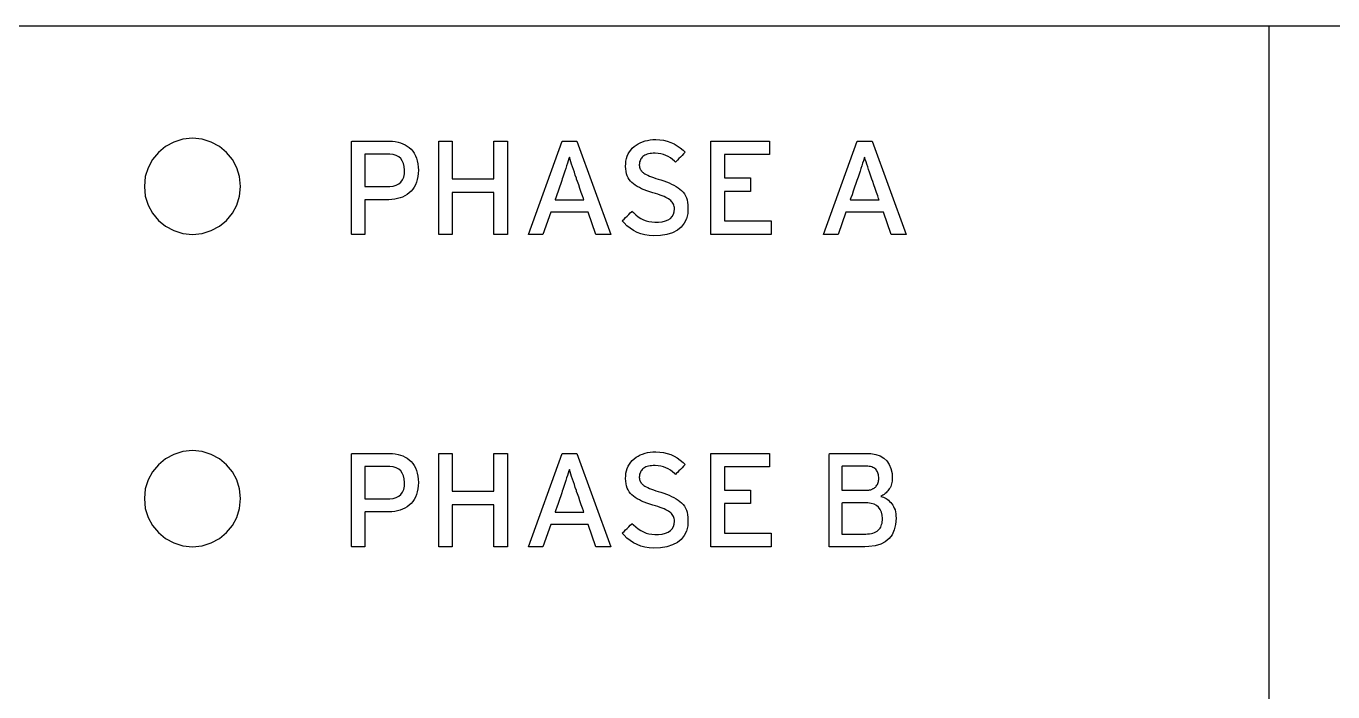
# Model space of a CAD drawing. Extents: x 1 to 47.7, y 0.2 to 33.3.
# Drawn here: x 22.954 to 24.313, y 10.676 to 11.369 of the extents above; entities that cross this region are included whole.
import ezdxf

# ---------------------------------------------------------------- set-up
doc = ezdxf.new("R2010")
doc.units = 0
doc.header["$MEASUREMENT"] = 0
doc.layers.add('4_0_____DWG', color=7, linetype='CONTINUOUS')

msp = doc.modelspace()

# ---------------------------------------------------------------- linework, layer by layer
at = {"layer": '4_0_____DWG'}
for points in [[(25.3529, 11.3685), (21.577, 11.3685)], [(24.247, 11.3685), (24.247, 8.656)], [(23.4409, 11.1517), (23.4409, 11.1953), (23.3976, 11.1953), (23.3976, 11.1517), (23.3835, 11.1517), (23.3835, 11.2489), (23.3976, 11.2489), (23.3976, 11.2096), (23.4409, 11.2096), (23.4409, 11.2489), (23.455, 11.2489), (23.455, 11.1517), (23.4409, 11.1517)], [(23.5471, 11.1517), (23.539, 11.1748), (23.5, 11.1748), (23.492, 11.1517), (23.4768, 11.1517), (23.5118, 11.2489), (23.5273, 11.2489), (23.5627, 11.1517), (23.5471, 11.1517)], [(23.6667, 11.1517), (23.6667, 11.2489), (23.7274, 11.2489), (23.7274, 11.2348), (23.6808, 11.2348), (23.6808, 11.2107), (23.7079, 11.2107), (23.7079, 11.1965), (23.6808, 11.1965), (23.6808, 11.1658), (23.7294, 11.1658), (23.7294, 11.1517), (23.6667, 11.1517)], [(23.8541, 11.1517), (23.846, 11.1748), (23.807, 11.1748), (23.799, 11.1517), (23.7838, 11.1517), (23.8188, 11.2489), (23.8343, 11.2489), (23.8697, 11.1517), (23.8541, 11.1517)], [(23.4409, 10.8267), (23.4409, 10.8703), (23.3976, 10.8703), (23.3976, 10.8267), (23.3835, 10.8267), (23.3835, 10.9239), (23.3976, 10.9239), (23.3976, 10.8846), (23.4409, 10.8846), (23.4409, 10.9239), (23.455, 10.9239), (23.455, 10.8267), (23.4409, 10.8267)], [(23.5471, 10.8267), (23.539, 10.8498), (23.5, 10.8498), (23.492, 10.8267), (23.4768, 10.8267), (23.5118, 10.9239), (23.5273, 10.9239), (23.5627, 10.8267), (23.5471, 10.8267)], [(23.6667, 10.8267), (23.6667, 10.9239), (23.7274, 10.9239), (23.7274, 10.9098), (23.6808, 10.9098), (23.6808, 10.8857), (23.7079, 10.8857), (23.7079, 10.8716), (23.6808, 10.8716), (23.6808, 10.8408), (23.7294, 10.8408), (23.7294, 10.8267), (23.6667, 10.8267)]]:
    msp.add_lwpolyline(points, dxfattribs=at)
for points in [[(23.1274, 11.1518), (23.1375, 11.1528), (23.1469, 11.1557), (23.1554, 11.1603), (23.1628, 11.1664), (23.1689, 11.1738), (23.1735, 11.1823), (23.1764, 11.1917), (23.1774, 11.2018), (23.1764, 11.2119), (23.1735, 11.2212), (23.1689, 11.2297), (23.1628, 11.2371), (23.1554, 11.2432), (23.1469, 11.2478), (23.1375, 11.2508), (23.1274, 11.2518), (23.1173, 11.2508), (23.1079, 11.2478), (23.0994, 11.2432), (23.092, 11.2371), (23.086, 11.2297), (23.0813, 11.2212), (23.0784, 11.2119), (23.0774, 11.2018), (23.0784, 11.1917), (23.0813, 11.1823), (23.086, 11.1738), (23.092, 11.1664), (23.0994, 11.1603), (23.1079, 11.1557), (23.1173, 11.1528)], [(23.3624, 11.2185), (23.3623, 11.2151), (23.3619, 11.2119), (23.3613, 11.2089), (23.3605, 11.2061), (23.3594, 11.2034), (23.3581, 11.201), (23.3565, 11.1988), (23.3548, 11.1968), (23.3528, 11.1949), (23.3507, 11.1933), (23.3484, 11.1919), (23.346, 11.1907), (23.3434, 11.1897), (23.3407, 11.189), (23.3378, 11.1884), (23.3348, 11.1881), (23.3316, 11.1879), (23.3305, 11.1879), (23.3282, 11.1879), (23.3247, 11.1879), (23.3206, 11.1879), (23.3163, 11.1879), (23.3123, 11.1879), (23.3091, 11.1879), (23.307, 11.1879), (23.3066, 11.1878), (23.3066, 11.1856), (23.3066, 11.1813), (23.3066, 11.1757), (23.3066, 11.1695), (23.3066, 11.1633), (23.3066, 11.1578), (23.3066, 11.1537), (23.3066, 11.1518), (23.3063, 11.1517), (23.3051, 11.1517), (23.3032, 11.1517), (23.3009, 11.1517), (23.2985, 11.1517), (23.2962, 11.1517), (23.2943, 11.1517), (23.2931, 11.1517), (23.2928, 11.1519), (23.2928, 11.1571), (23.2928, 11.168), (23.2928, 11.1827), (23.2928, 11.1994), (23.2928, 11.2161), (23.2928, 11.2312), (23.2928, 11.2426), (23.2928, 11.2485), (23.2935, 11.2489), (23.2967, 11.2489), (23.3019, 11.2489), (23.3083, 11.2489), (23.3152, 11.2489), (23.3217, 11.2489), (23.3273, 11.2489), (23.331, 11.2489), (23.3325, 11.2489), (23.3355, 11.2488), (23.3384, 11.2484), (23.3412, 11.2479), (23.3438, 11.2472), (23.3463, 11.2462), (23.3487, 11.2451), (23.3509, 11.2437), (23.3529, 11.2422), (23.3549, 11.2404), (23.3566, 11.2384), (23.3581, 11.2362), (23.3594, 11.2337), (23.3605, 11.2311), (23.3613, 11.2283), (23.3619, 11.2252), (23.3623, 11.2219)], [(23.6428, 11.1796), (23.6425, 11.1735), (23.6411, 11.1681), (23.6389, 11.1634), (23.6358, 11.1594), (23.6318, 11.1561), (23.6268, 11.1535), (23.6209, 11.1517), (23.6141, 11.1506), (23.6071, 11.1502), (23.6024, 11.1506), (23.598, 11.1513), (23.5938, 11.1524), (23.5899, 11.1539), (23.5861, 11.1558), (23.5826, 11.1581), (23.5793, 11.1608), (23.5763, 11.1638), (23.5745, 11.1659), (23.5752, 11.1665), (23.5763, 11.1677), (23.5778, 11.1692), (23.5795, 11.1709), (23.5812, 11.1726), (23.5827, 11.1741), (23.5839, 11.1752), (23.5845, 11.1759), (23.586, 11.1745), (23.5884, 11.1722), (23.591, 11.1702), (23.5936, 11.1685), (23.5964, 11.1671), (23.5992, 11.166), (23.6022, 11.1652), (23.6052, 11.1647), (23.6083, 11.1644), (23.6123, 11.1645), (23.6161, 11.165), (23.6194, 11.1658), (23.6222, 11.167), (23.6245, 11.1685), (23.6263, 11.1705), (23.6276, 11.1728), (23.6283, 11.1754), (23.6286, 11.1784), (23.6286, 11.1798), (23.6284, 11.1809), (23.6281, 11.1821), (23.6277, 11.1832), (23.6272, 11.1842), (23.6265, 11.1852), (23.6258, 11.1861), (23.6249, 11.187), (23.6239, 11.1879), (23.6226, 11.1887), (23.6212, 11.1895), (23.6197, 11.1903), (23.6179, 11.1911), (23.616, 11.1919), (23.6139, 11.1927), (23.6116, 11.1935), (23.6091, 11.1942), (23.6062, 11.195), (23.603, 11.196), (23.6, 11.1971), (23.5972, 11.1981), (23.5946, 11.1993), (23.5922, 11.2005), (23.5899, 11.2017), (23.5879, 11.203), (23.5861, 11.2043), (23.5844, 11.2057), (23.5829, 11.2072), (23.5816, 11.2089), (23.5805, 11.2107), (23.5796, 11.2128), (23.5789, 11.2149), (23.5784, 11.2173), (23.5781, 11.2199), (23.5779, 11.2226), (23.578, 11.2254), (23.5783, 11.2281), (23.5788, 11.2307), (23.5796, 11.2332), (23.5806, 11.2355), (23.5818, 11.2376), (23.5832, 11.2396), (23.5849, 11.2415), (23.5868, 11.2433), (23.5888, 11.2448), (23.591, 11.2461), (23.5932, 11.2472), (23.5956, 11.2482), (23.5981, 11.249), (23.6007, 11.2496), (23.6034, 11.2501), (23.6063, 11.2504), (23.6094, 11.2505), (23.6135, 11.2502), (23.6175, 11.2497), (23.6213, 11.2488), (23.6249, 11.2475), (23.6284, 11.246), (23.6317, 11.2441), (23.6348, 11.2419), (23.6378, 11.2393), (23.6397, 11.2372), (23.6392, 11.2367), (23.6381, 11.2355), (23.6366, 11.234), (23.635, 11.2323), (23.6333, 11.2306), (23.6318, 11.229), (23.6306, 11.2277), (23.6299, 11.227), (23.6288, 11.2279), (23.6268, 11.2298), (23.6246, 11.2314), (23.6223, 11.2328), (23.6199, 11.234), (23.6173, 11.2349), (23.6146, 11.2356), (23.6118, 11.236), (23.6088, 11.2362), (23.6066, 11.2362), (23.6049, 11.2361), (23.6033, 11.2359), (23.6018, 11.2356), (23.6004, 11.2352), (23.5991, 11.2347), (23.598, 11.2342), (23.5969, 11.2336), (23.596, 11.2329), (23.5952, 11.2321), (23.5945, 11.2312), (23.5938, 11.2303), (23.5933, 11.2294), (23.5929, 11.2284), (23.5925, 11.2274), (23.5923, 11.2263), (23.5922, 11.2252), (23.5921, 11.2241), (23.5921, 11.2235), (23.5922, 11.223), (23.5922, 11.2225), (23.5923, 11.222), (23.5924, 11.2215), (23.5926, 11.221), (23.5927, 11.2205), (23.5929, 11.2201), (23.5931, 11.2197), (23.5933, 11.2192), (23.5936, 11.2188), (23.5939, 11.2183), (23.5943, 11.2179), (23.5947, 11.2174), (23.5951, 11.217), (23.5956, 11.2166), (23.5961, 11.2161), (23.5968, 11.2156), (23.598, 11.2148), (23.5994, 11.214), (23.601, 11.2133), (23.6027, 11.2125), (23.6047, 11.2117), (23.6068, 11.2109), (23.6092, 11.2101), (23.6117, 11.2093), (23.6146, 11.2084), (23.6177, 11.2074), (23.6205, 11.2064), (23.6233, 11.2053), (23.6258, 11.2041), (23.6282, 11.2029), (23.6304, 11.2016), (23.6325, 11.2003), (23.6344, 11.1989), (23.6362, 11.1974), (23.6377, 11.1958), (23.639, 11.194), (23.6402, 11.192), (23.6411, 11.1899), (23.6419, 11.1876), (23.6424, 11.1851), (23.6427, 11.1824)], [(23.3481, 11.2185), (23.3477, 11.2223), (23.347, 11.2256), (23.3457, 11.2284), (23.344, 11.2308), (23.3419, 11.2326), (23.3393, 11.234), (23.3362, 11.2348), (23.3327, 11.2352), (23.3312, 11.2352), (23.3288, 11.2352), (23.3251, 11.2352), (23.3206, 11.2352), (23.3161, 11.2352), (23.3118, 11.2352), (23.3086, 11.2352), (23.3068, 11.2352), (23.3066, 11.2347), (23.3066, 11.2319), (23.3066, 11.2272), (23.3066, 11.2215), (23.3066, 11.2154), (23.3066, 11.2096), (23.3066, 11.205), (23.3066, 11.2021), (23.3068, 11.2016), (23.3086, 11.2016), (23.3118, 11.2016), (23.3161, 11.2016), (23.3206, 11.2016), (23.3251, 11.2016), (23.3288, 11.2016), (23.3312, 11.2016), (23.3327, 11.2017), (23.3363, 11.2021), (23.3394, 11.2029), (23.3421, 11.2043), (23.3442, 11.2062), (23.3459, 11.2085), (23.3471, 11.2114), (23.3478, 11.2147)], [(23.5267, 11.2102), (23.5256, 11.2134), (23.5246, 11.2164), (23.5236, 11.2194), (23.5227, 11.2222), (23.5218, 11.2249), (23.521, 11.2274), (23.5202, 11.2298), (23.5195, 11.2321), (23.5189, 11.2308), (23.5182, 11.2284), (23.5174, 11.2259), (23.5166, 11.2233), (23.5157, 11.2205), (23.5148, 11.2176), (23.5138, 11.2146), (23.5127, 11.2114), (23.5121, 11.2097), (23.5115, 11.2078), (23.5104, 11.2048), (23.5091, 11.2009), (23.5077, 11.1969), (23.5063, 11.1931), (23.5053, 11.19), (23.5046, 11.1881), (23.5047, 11.1878), (23.5068, 11.1878), (23.5107, 11.1878), (23.5157, 11.1878), (23.5211, 11.1878), (23.5264, 11.1878), (23.5308, 11.1878), (23.5337, 11.1878), (23.5345, 11.1878), (23.534, 11.1891), (23.5331, 11.1918), (23.5318, 11.1954), (23.5304, 11.1994), (23.5291, 11.2034), (23.5279, 11.2068), (23.527, 11.2093)], [(23.8337, 11.2102), (23.8326, 11.2134), (23.8316, 11.2164), (23.8306, 11.2194), (23.8297, 11.2222), (23.8288, 11.2249), (23.828, 11.2274), (23.8272, 11.2298), (23.8265, 11.2321), (23.8259, 11.2308), (23.8252, 11.2284), (23.8244, 11.2259), (23.8236, 11.2233), (23.8227, 11.2205), (23.8218, 11.2176), (23.8208, 11.2146), (23.8197, 11.2114), (23.8191, 11.2097), (23.8185, 11.2078), (23.8174, 11.2048), (23.8161, 11.2009), (23.8147, 11.1969), (23.8134, 11.1931), (23.8123, 11.19), (23.8116, 11.1881), (23.8117, 11.1878), (23.8138, 11.1878), (23.8177, 11.1878), (23.8227, 11.1878), (23.8281, 11.1878), (23.8334, 11.1878), (23.8378, 11.1878), (23.8407, 11.1878), (23.8415, 11.1878), (23.841, 11.1891), (23.8401, 11.1918), (23.8389, 11.1954), (23.8374, 11.1994), (23.8361, 11.2034), (23.8349, 11.2068), (23.834, 11.2093)], [(23.1274, 10.8268), (23.1375, 10.8278), (23.1469, 10.8307), (23.1554, 10.8353), (23.1628, 10.8414), (23.1689, 10.8488), (23.1735, 10.8573), (23.1764, 10.8667), (23.1774, 10.8768), (23.1764, 10.8869), (23.1735, 10.8963), (23.1689, 10.9047), (23.1628, 10.9121), (23.1554, 10.9182), (23.1469, 10.9229), (23.1375, 10.9258), (23.1274, 10.9268), (23.1173, 10.9258), (23.1079, 10.9229), (23.0994, 10.9182), (23.092, 10.9121), (23.086, 10.9047), (23.0813, 10.8963), (23.0784, 10.8869), (23.0774, 10.8768), (23.0784, 10.8667), (23.0813, 10.8573), (23.086, 10.8488), (23.092, 10.8414), (23.0994, 10.8353), (23.1079, 10.8307), (23.1173, 10.8278)], [(23.3624, 10.8935), (23.3623, 10.8901), (23.3619, 10.8869), (23.3613, 10.8839), (23.3605, 10.8811), (23.3594, 10.8785), (23.3581, 10.876), (23.3565, 10.8738), (23.3548, 10.8718), (23.3528, 10.87), (23.3507, 10.8683), (23.3484, 10.8669), (23.346, 10.8657), (23.3434, 10.8648), (23.3407, 10.864), (23.3378, 10.8634), (23.3348, 10.8631), (23.3316, 10.863), (23.3305, 10.863), (23.3282, 10.863), (23.3247, 10.863), (23.3206, 10.863), (23.3163, 10.863), (23.3123, 10.863), (23.3091, 10.863), (23.307, 10.863), (23.3066, 10.8628), (23.3066, 10.8606), (23.3066, 10.8563), (23.3066, 10.8507), (23.3066, 10.8445), (23.3066, 10.8383), (23.3066, 10.8328), (23.3066, 10.8287), (23.3066, 10.8268), (23.3063, 10.8267), (23.3051, 10.8267), (23.3032, 10.8267), (23.3009, 10.8267), (23.2985, 10.8267), (23.2962, 10.8267), (23.2943, 10.8267), (23.2931, 10.8267), (23.2928, 10.8269), (23.2928, 10.8321), (23.2928, 10.843), (23.2928, 10.8577), (23.2928, 10.8744), (23.2928, 10.8912), (23.2928, 10.9062), (23.2928, 10.9176), (23.2928, 10.9235), (23.2935, 10.9239), (23.2967, 10.9239), (23.3019, 10.9239), (23.3083, 10.9239), (23.3152, 10.9239), (23.3217, 10.9239), (23.3273, 10.9239), (23.331, 10.9239), (23.3325, 10.9239), (23.3355, 10.9238), (23.3384, 10.9235), (23.3412, 10.9229), (23.3438, 10.9222), (23.3463, 10.9213), (23.3487, 10.9201), (23.3509, 10.9188), (23.3529, 10.9172), (23.3549, 10.9154), (23.3566, 10.9134), (23.3581, 10.9112), (23.3594, 10.9088), (23.3605, 10.9061), (23.3613, 10.9033), (23.3619, 10.9002), (23.3623, 10.897)], [(23.6428, 10.8546), (23.6425, 10.8485), (23.6411, 10.8431), (23.6389, 10.8384), (23.6358, 10.8344), (23.6318, 10.8311), (23.6268, 10.8286), (23.6209, 10.8267), (23.6141, 10.8256), (23.6071, 10.8252), (23.6024, 10.8256), (23.598, 10.8263), (23.5938, 10.8275), (23.5899, 10.829), (23.5861, 10.8309), (23.5826, 10.8331), (23.5793, 10.8358), (23.5763, 10.8388), (23.5745, 10.8409), (23.5752, 10.8416), (23.5763, 10.8427), (23.5778, 10.8442), (23.5795, 10.8459), (23.5812, 10.8476), (23.5827, 10.8491), (23.5839, 10.8503), (23.5845, 10.8509), (23.586, 10.8495), (23.5884, 10.8473), (23.591, 10.8453), (23.5936, 10.8436), (23.5964, 10.8422), (23.5992, 10.841), (23.6022, 10.8402), (23.6052, 10.8397), (23.6083, 10.8394), (23.6123, 10.8395), (23.6161, 10.84), (23.6194, 10.8408), (23.6222, 10.842), (23.6245, 10.8436), (23.6263, 10.8455), (23.6276, 10.8478), (23.6283, 10.8504), (23.6286, 10.8534), (23.6286, 10.8548), (23.6284, 10.856), (23.6281, 10.8571), (23.6277, 10.8582), (23.6272, 10.8592), (23.6265, 10.8602), (23.6258, 10.8612), (23.6249, 10.862), (23.6239, 10.8629), (23.6226, 10.8637), (23.6212, 10.8645), (23.6197, 10.8653), (23.6179, 10.8661), (23.616, 10.8669), (23.6139, 10.8677), (23.6116, 10.8685), (23.6091, 10.8692), (23.6062, 10.8701), (23.603, 10.8711), (23.6, 10.8721), (23.5972, 10.8732), (23.5946, 10.8743), (23.5922, 10.8755), (23.5899, 10.8767), (23.5879, 10.878), (23.5861, 10.8794), (23.5844, 10.8807), (23.5829, 10.8822), (23.5816, 10.8839), (23.5805, 10.8858), (23.5796, 10.8878), (23.5789, 10.89), (23.5784, 10.8923), (23.5781, 10.8949), (23.5779, 10.8976), (23.578, 10.9004), (23.5783, 10.9032), (23.5788, 10.9057), (23.5796, 10.9082), (23.5806, 10.9105), (23.5818, 10.9126), (23.5832, 10.9147), (23.5849, 10.9165), (23.5868, 10.9183), (23.5888, 10.9198), (23.591, 10.9211), (23.5932, 10.9223), (23.5956, 10.9232), (23.5981, 10.924), (23.6007, 10.9247), (23.6034, 10.9251), (23.6063, 10.9254), (23.6094, 10.9255), (23.6135, 10.9252), (23.6175, 10.9247), (23.6213, 10.9238), (23.6249, 10.9226), (23.6284, 10.921), (23.6317, 10.9191), (23.6348, 10.9169), (23.6378, 10.9143), (23.6397, 10.9123), (23.6392, 10.9117), (23.6381, 10.9106), (23.6366, 10.909), (23.635, 10.9073), (23.6333, 10.9056), (23.6318, 10.904), (23.6306, 10.9028), (23.6299, 10.902), (23.6288, 10.9029), (23.6268, 10.9048), (23.6246, 10.9064), (23.6223, 10.9078), (23.6199, 10.909), (23.6173, 10.9099), (23.6146, 10.9106), (23.6118, 10.911), (23.6088, 10.9112), (23.6066, 10.9112), (23.6049, 10.9111), (23.6033, 10.9109), (23.6018, 10.9106), (23.6004, 10.9102), (23.5991, 10.9098), (23.598, 10.9092), (23.5969, 10.9086), (23.596, 10.9079), (23.5952, 10.9071), (23.5945, 10.9062), (23.5938, 10.9054), (23.5933, 10.9044), (23.5929, 10.9034), (23.5925, 10.9024), (23.5923, 10.9014), (23.5922, 10.9003), (23.5921, 10.8991), (23.5921, 10.8986), (23.5922, 10.898), (23.5922, 10.8975), (23.5923, 10.897), (23.5924, 10.8965), (23.5926, 10.896), (23.5927, 10.8956), (23.5929, 10.8951), (23.5931, 10.8947), (23.5933, 10.8942), (23.5936, 10.8938), (23.5939, 10.8933), (23.5943, 10.8929), (23.5947, 10.8924), (23.5951, 10.892), (23.5956, 10.8916), (23.5961, 10.8912), (23.5968, 10.8906), (23.598, 10.8898), (23.5994, 10.8891), (23.601, 10.8883), (23.6027, 10.8875), (23.6047, 10.8867), (23.6068, 10.8859), (23.6092, 10.8851), (23.6117, 10.8843), (23.6146, 10.8834), (23.6177, 10.8824), (23.6205, 10.8814), (23.6233, 10.8803), (23.6258, 10.8791), (23.6282, 10.8779), (23.6304, 10.8766), (23.6325, 10.8753), (23.6344, 10.8739), (23.6362, 10.8725), (23.6377, 10.8708), (23.639, 10.869), (23.6402, 10.867), (23.6411, 10.8649), (23.6419, 10.8626), (23.6424, 10.8601), (23.6427, 10.8575)], [(23.8592, 10.8566), (23.8587, 10.85), (23.8573, 10.8442), (23.8551, 10.8393), (23.852, 10.8352), (23.848, 10.8319), (23.8432, 10.8294), (23.8375, 10.8277), (23.831, 10.8269), (23.8267, 10.8267), (23.8242, 10.8267), (23.8196, 10.8267), (23.8137, 10.8267), (23.8072, 10.8267), (23.8009, 10.8267), (23.7953, 10.8267), (23.7913, 10.8267), (23.7896, 10.8267), (23.7896, 10.8297), (23.7896, 10.8389), (23.7896, 10.8525), (23.7896, 10.8687), (23.7896, 10.8857), (23.7896, 10.9015), (23.7896, 10.9143), (23.7896, 10.9222), (23.7898, 10.9239), (23.7921, 10.9239), (23.7967, 10.9239), (23.8027, 10.9239), (23.8093, 10.9239), (23.816, 10.9239), (23.8218, 10.9239), (23.8262, 10.9239), (23.8282, 10.9239), (23.8329, 10.9237), (23.8381, 10.9228), (23.8427, 10.9212), (23.8466, 10.9189), (23.8497, 10.916), (23.8522, 10.9124), (23.8539, 10.908), (23.855, 10.903), (23.8553, 10.8983), (23.8553, 10.8967), (23.8551, 10.8951), (23.8548, 10.8936), (23.8545, 10.8921), (23.8541, 10.8907), (23.8536, 10.8894), (23.8529, 10.8882), (23.8522, 10.887), (23.8515, 10.8859), (23.8506, 10.8848), (23.8497, 10.8838), (23.8488, 10.8829), (23.8478, 10.882), (23.8467, 10.8812), (23.8456, 10.8805), (23.8444, 10.8798), (23.8435, 10.8792), (23.8449, 10.8788), (23.8462, 10.8783), (23.8475, 10.8777), (23.8488, 10.8769), (23.8501, 10.8761), (23.8513, 10.8751), (23.8525, 10.874), (23.8537, 10.8729), (23.8548, 10.8715), (23.8558, 10.8701), (23.8567, 10.8686), (23.8574, 10.8669), (23.8581, 10.8651), (23.8585, 10.8631), (23.8589, 10.8611), (23.8591, 10.8589)], [(23.3481, 10.8935), (23.3477, 10.8973), (23.347, 10.9006), (23.3457, 10.9034), (23.344, 10.9058), (23.3419, 10.9076), (23.3393, 10.909), (23.3362, 10.9098), (23.3327, 10.9102), (23.3312, 10.9102), (23.3288, 10.9102), (23.3251, 10.9102), (23.3206, 10.9102), (23.3161, 10.9102), (23.3118, 10.9102), (23.3086, 10.9102), (23.3068, 10.9102), (23.3066, 10.9097), (23.3066, 10.9069), (23.3066, 10.9022), (23.3066, 10.8965), (23.3066, 10.8904), (23.3066, 10.8846), (23.3066, 10.88), (23.3066, 10.8772), (23.3068, 10.8767), (23.3086, 10.8767), (23.3118, 10.8767), (23.3161, 10.8767), (23.3206, 10.8767), (23.3251, 10.8767), (23.3288, 10.8767), (23.3312, 10.8767), (23.3327, 10.8767), (23.3363, 10.8771), (23.3394, 10.878), (23.3421, 10.8793), (23.3442, 10.8812), (23.3459, 10.8836), (23.3471, 10.8864), (23.3478, 10.8897)], [(23.5267, 10.8852), (23.5256, 10.8884), (23.5246, 10.8915), (23.5236, 10.8944), (23.5227, 10.8972), (23.5218, 10.8999), (23.521, 10.9024), (23.5202, 10.9048), (23.5195, 10.9071), (23.5189, 10.9058), (23.5182, 10.9034), (23.5174, 10.901), (23.5166, 10.8983), (23.5157, 10.8956), (23.5148, 10.8926), (23.5138, 10.8896), (23.5127, 10.8864), (23.5121, 10.8847), (23.5115, 10.8829), (23.5104, 10.8798), (23.5091, 10.876), (23.5077, 10.8719), (23.5063, 10.8681), (23.5053, 10.865), (23.5046, 10.8632), (23.5047, 10.8628), (23.5068, 10.8628), (23.5107, 10.8628), (23.5157, 10.8628), (23.5211, 10.8628), (23.5264, 10.8628), (23.5308, 10.8628), (23.5337, 10.8628), (23.5345, 10.8629), (23.534, 10.8641), (23.5331, 10.8668), (23.5318, 10.8704), (23.5304, 10.8744), (23.5291, 10.8784), (23.5279, 10.8819), (23.527, 10.8843)], [(23.8412, 10.8979), (23.8412, 10.8991), (23.8411, 10.9004), (23.8409, 10.9015), (23.8406, 10.9026), (23.8403, 10.9037), (23.8398, 10.9047), (23.8393, 10.9057), (23.8387, 10.9066), (23.838, 10.9074), (23.8372, 10.9082), (23.8362, 10.9088), (23.8351, 10.9093), (23.8339, 10.9098), (23.8326, 10.9101), (23.8313, 10.9104), (23.8298, 10.9106), (23.8282, 10.9106), (23.8272, 10.9106), (23.8246, 10.9106), (23.8209, 10.9106), (23.8166, 10.9106), (23.8122, 10.9106), (23.8082, 10.9106), (23.805, 10.9106), (23.8031, 10.9106), (23.8029, 10.9104), (23.8029, 10.9086), (23.8029, 10.9054), (23.8029, 10.9013), (23.8029, 10.8969), (23.8029, 10.8927), (23.8029, 10.889), (23.8029, 10.8864), (23.8029, 10.8855), (23.8039, 10.8855), (23.8064, 10.8855), (23.8101, 10.8855), (23.8144, 10.8855), (23.8188, 10.8855), (23.8229, 10.8855), (23.8261, 10.8855), (23.8279, 10.8855), (23.8286, 10.8855), (23.8294, 10.8855), (23.8302, 10.8856), (23.8309, 10.8857), (23.8317, 10.8858), (23.8323, 10.886), (23.833, 10.8861), (23.8336, 10.8864), (23.8342, 10.8866), (23.8348, 10.8869), (23.8353, 10.8872), (23.8358, 10.8875), (23.8363, 10.8878), (23.8368, 10.8881), (23.8372, 10.8885), (23.8377, 10.8888), (23.8381, 10.8892), (23.8386, 10.8898), (23.8392, 10.8907), (23.8398, 10.8916), (23.8402, 10.8925), (23.8406, 10.8935), (23.8409, 10.8945), (23.8411, 10.8956), (23.8412, 10.8967)], [(23.8451, 10.8561), (23.8448, 10.8597), (23.844, 10.8629), (23.8428, 10.8656), (23.8411, 10.8678), (23.839, 10.8696), (23.8363, 10.8709), (23.8333, 10.8718), (23.8297, 10.8723), (23.828, 10.8723), (23.8258, 10.8723), (23.8223, 10.8723), (23.8179, 10.8723), (23.8134, 10.8723), (23.8091, 10.8723), (23.8056, 10.8723), (23.8034, 10.8723), (23.8029, 10.8722), (23.8029, 10.8701), (23.8029, 10.8661), (23.8029, 10.861), (23.8029, 10.8552), (23.8029, 10.8496), (23.8029, 10.8447), (23.8029, 10.8413), (23.8029, 10.84), (23.8039, 10.84), (23.8065, 10.84), (23.8103, 10.84), (23.8147, 10.84), (23.8192, 10.84), (23.8232, 10.84), (23.8263, 10.84), (23.8279, 10.84), (23.8295, 10.8401), (23.8316, 10.8402), (23.8335, 10.8405), (23.8352, 10.8409), (23.8368, 10.8415), (23.8383, 10.8421), (23.8396, 10.8429), (23.8407, 10.8439), (23.8416, 10.8449), (23.8425, 10.846), (23.8432, 10.8472), (23.8437, 10.8485), (23.8442, 10.8499), (23.8446, 10.8513), (23.8449, 10.8528), (23.845, 10.8545)]]:
    msp.add_lwpolyline(points, close=True, dxfattribs=at)

doc.saveas('drawing.dxf')
